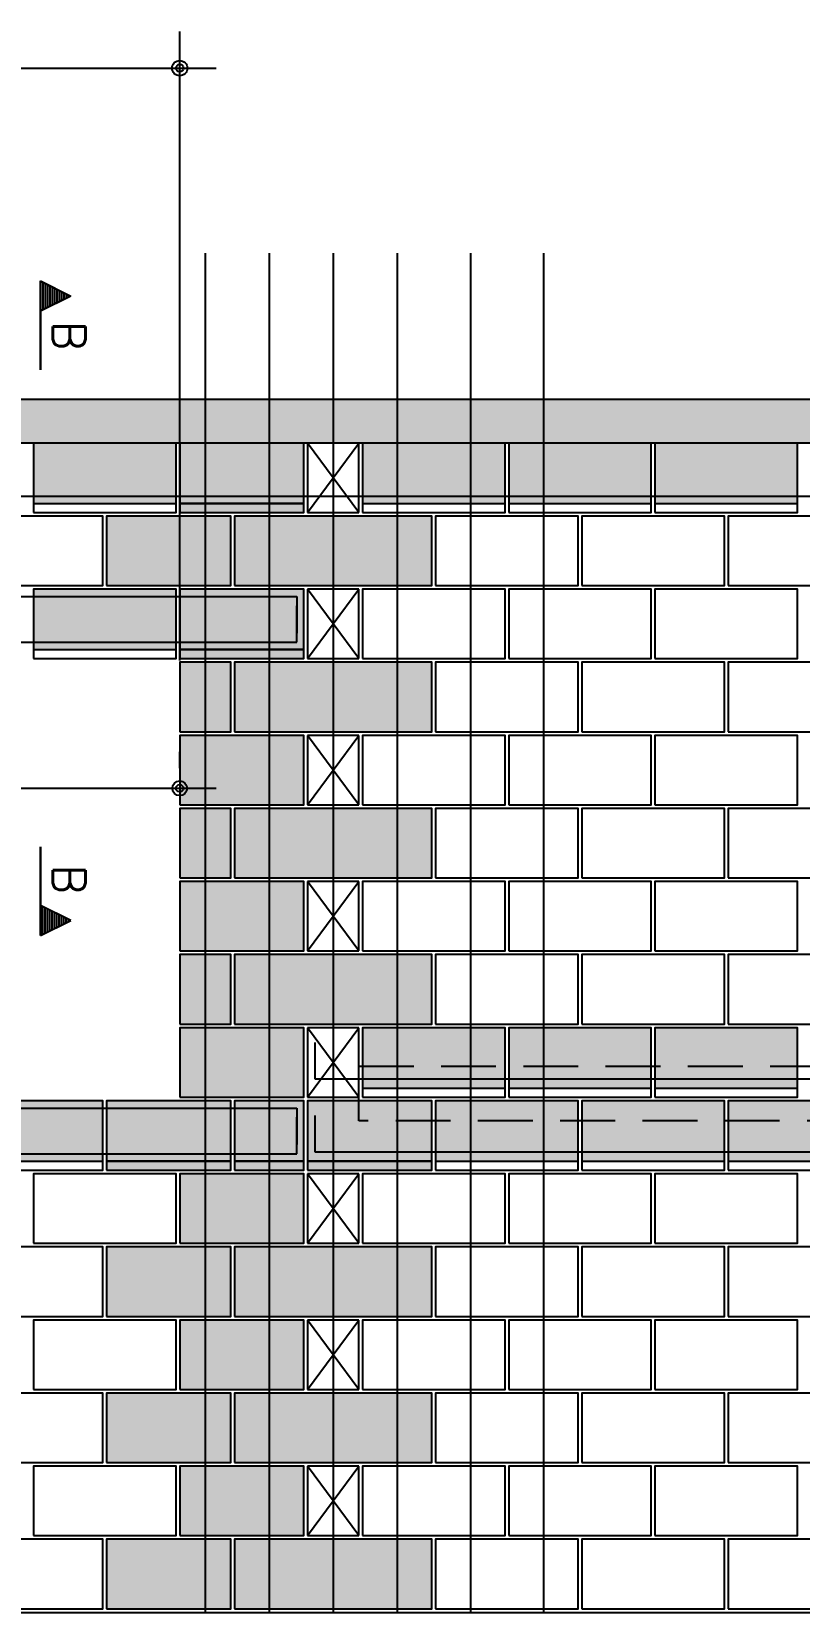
# Model space of a CAD drawing. Extents: x -1.9 to 86, y -1.6 to 60.9.
# Drawn here: x 30.13 to 34.33, y 46.69 to 55.34 of the extents above; entities that cross this region are included whole.
import ezdxf

# ---------------------------------------------------------------- set-up
doc = ezdxf.new("R2010")
doc.units = 0
doc.header["$MEASUREMENT"] = 0
doc.linetypes.add('ESTILO_TQS_0001', pattern=[0.45, 0.3, -0.15])
for name, color, linetype in [('PENA_01', 1, 'CONTINUOUS'), ('PENA_02', 2, 'CONTINUOUS'), ('PENA_03', 3, 'CONTINUOUS'), ('PENA_05', 5, 'CONTINUOUS'), ('PENA_09', 254, 'CONTINUOUS'), ('PENA_11', 252, 'CONTINUOUS'), ('PENA_19', 240, 'CONTINUOUS'), ('PENA_21', 100, 'CONTINUOUS'), ('PENA_23', 50, 'CONTINUOUS'), ('PENA_28', 135, 'CONTINUOUS')]:
    doc.layers.add(name, color=color, linetype=linetype)
doc.styles.get("Standard").update_dxf_attribs({"font": 'ROMANS.SHX'})

msp = doc.modelspace()

# ---------------------------------------------------------------- linework, layer by layer
at = {"layer": 'PENA_01', "linetype": 'Continuous'}
for p, q in [((30.94111, 51.899658), (30.94111, 55.341633)), ((27.92111, 55.141633), (31.14111, 55.141633)), ((30.14111, 52.759658), (30.92111, 52.759658)), ((30.94111, 52.759658), (31.62111, 52.759658)), ((31.94111, 52.759658), (32.72111, 52.759658)), ((32.74111, 52.759658), (33.52111, 52.759658)), ((33.54111, 52.759658), (34.32111, 52.759658)), ((30.14111, 51.959658), (30.92111, 51.959658)), ((30.94111, 51.959658), (31.62111, 51.959658)), ((30.94111, 51.309658), (30.94111, 51.400124)), ((27.92111, 51.200124), (31.14111, 51.200124)), ((31.94111, 49.559658), (32.72111, 49.559658)), ((32.74111, 49.559658), (33.52111, 49.559658)), ((33.54111, 49.559658), (34.32111, 49.559658)), ((29.74111, 49.159658), (30.52111, 49.159658)), ((30.54111, 49.159658), (31.22111, 49.159658)), ((31.24111, 49.159658), (31.62111, 49.159658)), ((31.64111, 49.159658), (32.32111, 49.159658)), ((32.34111, 49.159658), (33.12111, 49.159658)), ((33.14111, 49.159658), (33.92111, 49.159658)), ((33.94111, 49.159658), (34.72111, 49.159658))]:
    msp.add_line(p, q, dxfattribs=at)
at = {"layer": 'PENA_01', "linetype": 'ESTILO_TQS_0001'}
msp.add_lwpolyline([(37.372988, 51.204657), (34.672989, 49.379658), (31.92111, 49.379658), (31.92111, 49.679658), (34.58111, 49.679658), (34.55111, 50.044658), (35.12111, 50.044658), (35.09111, 50.409658), (35.66111, 50.409658), (35.63111, 50.774658), (36.20111, 50.774658), (36.17111, 51.139658), (36.74111, 51.139658), (36.71111, 51.504658), (39.34111, 51.504658), (39.34111, 51.204658), (37.372988, 51.204658)], dxfattribs=at)
at = {"layer": 'PENA_02', "linetype": 'Continuous'}
for p, q in [((31.92111, 53.089658), (31.64111, 53.089658)), ((31.64111, 53.089658), (31.64111, 52.709658)), ((31.92111, 52.709658), (31.92111, 53.089658)), ((31.64111, 52.709658), (31.92111, 52.709658)), ((31.92111, 52.289658), (31.64111, 52.289658)), ((31.64111, 52.289658), (31.64111, 51.909658)), ((31.92111, 51.909658), (31.92111, 52.289658)), ((31.64111, 51.909658), (31.92111, 51.909658)), ((31.92111, 51.489658), (31.64111, 51.489658)), ((31.64111, 51.489658), (31.64111, 51.109658)), ((31.92111, 51.109658), (31.92111, 51.489658)), ((31.64111, 51.109658), (31.92111, 51.109658)), ((31.92111, 50.689658), (31.64111, 50.689658)), ((31.64111, 50.689658), (31.64111, 50.309658)), ((31.92111, 50.309658), (31.92111, 50.689658)), ((31.64111, 50.309658), (31.92111, 50.309658)), ((31.92111, 49.889658), (31.64111, 49.889658)), ((31.64111, 49.889658), (31.64111, 49.509658)), ((31.92111, 49.509658), (31.92111, 49.889658)), ((31.64111, 49.509658), (31.92111, 49.509658)), ((31.92111, 49.089658), (31.64111, 49.089658)), ((31.64111, 49.089658), (31.64111, 48.709658)), ((31.92111, 48.709658), (31.92111, 49.089658)), ((31.64111, 48.709658), (31.92111, 48.709658)), ((31.92111, 48.289658), (31.64111, 48.289658)), ((31.64111, 48.289658), (31.64111, 47.909658)), ((31.92111, 47.909658), (31.92111, 48.289658)), ((31.64111, 47.909658), (31.92111, 47.909658)), ((31.92111, 47.489658), (31.64111, 47.489658)), ((31.64111, 47.489658), (31.64111, 47.109658)), ((31.92111, 47.109658), (31.92111, 47.489658)), ((31.64111, 47.109658), (31.92111, 47.109658)), ((7.02111, 46.689658), (55.32111, 46.689658))]:
    msp.add_line(p, q, dxfattribs=at)
for points in [[(7.02111, 53.329658), (55.32111, 53.329658), (55.32111, 53.089658), (55.02111, 53.089658), (55.02111, 52.709658), (54.54111, 52.709658), (54.54111, 53.089658), (53.82111, 53.089658), (53.82111, 51.909658), (48.84111, 51.909658), (48.84111, 53.089658), (48.44111, 53.089658), (48.44111, 52.709658), (48.16111, 52.709658), (48.16111, 53.089658), (47.38111, 53.089658), (47.38111, 52.709658), (47.10111, 52.709658), (47.10111, 53.089658), (46.42111, 53.089658), (46.42111, 51.909658), (39.64111, 51.909658), (39.64111, 53.089658), (7.62111, 53.089658)], [(30.14111, 52.709658), (30.92111, 52.709658), (30.92111, 53.089658), (30.14111, 53.089658), (30.14111, 52.709658)], [(30.94111, 52.709658), (31.62111, 52.709658), (31.62111, 53.089658), (30.94111, 53.089658), (30.94111, 52.709658)], [(31.94111, 52.709658), (32.72111, 52.709658), (32.72111, 53.089658), (31.94111, 53.089658), (31.94111, 52.709658)], [(32.74111, 52.709658), (33.52111, 52.709658), (33.52111, 53.089658), (32.74111, 53.089658), (32.74111, 52.709658)], [(33.54111, 52.709658), (34.32111, 52.709658), (34.32111, 53.089658), (33.54111, 53.089658), (33.54111, 52.709658)], [(29.74111, 52.309658), (30.52111, 52.309658), (30.52111, 52.689658), (29.74111, 52.689658), (29.74111, 52.309658)], [(30.54111, 52.309658), (31.22111, 52.309658), (31.22111, 52.689658), (30.54111, 52.689658), (30.54111, 52.309658)], [(31.24111, 52.309658), (32.32111, 52.309658), (32.32111, 52.689658), (31.24111, 52.689658), (31.24111, 52.309658)], [(32.34111, 52.309658), (33.12111, 52.309658), (33.12111, 52.689658), (32.34111, 52.689658), (32.34111, 52.309658)], [(33.14111, 52.309658), (33.92111, 52.309658), (33.92111, 52.689658), (33.14111, 52.689658), (33.14111, 52.309658)], [(33.94111, 52.309658), (34.72111, 52.309658), (34.72111, 52.689658), (33.94111, 52.689658), (33.94111, 52.309658)], [(30.14111, 51.909658), (30.92111, 51.909658), (30.92111, 52.289658), (30.14111, 52.289658), (30.14111, 51.909658)], [(30.94111, 51.909658), (31.62111, 51.909658), (31.62111, 52.289658), (30.94111, 52.289658), (30.94111, 51.909658)], [(31.94111, 51.909658), (32.72111, 51.909658), (32.72111, 52.289658), (31.94111, 52.289658), (31.94111, 51.909658)], [(32.74111, 51.909658), (33.52111, 51.909658), (33.52111, 52.289658), (32.74111, 52.289658), (32.74111, 51.909658)], [(33.54111, 51.909658), (34.32111, 51.909658), (34.32111, 52.289658), (33.54111, 52.289658), (33.54111, 51.909658)], [(30.94111, 51.509658), (31.22111, 51.509658), (31.22111, 51.889658), (30.94111, 51.889658), (30.94111, 51.509658)], [(31.24111, 51.509658), (32.32111, 51.509658), (32.32111, 51.889658), (31.24111, 51.889658), (31.24111, 51.509658)], [(32.34111, 51.509658), (33.12111, 51.509658), (33.12111, 51.889658), (32.34111, 51.889658), (32.34111, 51.509658)], [(33.14111, 51.509658), (33.92111, 51.509658), (33.92111, 51.889658), (33.14111, 51.889658), (33.14111, 51.509658)], [(33.94111, 51.509658), (34.72111, 51.509658), (34.72111, 51.889658), (33.94111, 51.889658), (33.94111, 51.509658)], [(30.94111, 51.109658), (31.62111, 51.109658), (31.62111, 51.489658), (30.94111, 51.489658), (30.94111, 51.109658)], [(31.94111, 51.109658), (32.72111, 51.109658), (32.72111, 51.489658), (31.94111, 51.489658), (31.94111, 51.109658)], [(32.74111, 51.109658), (33.52111, 51.109658), (33.52111, 51.489658), (32.74111, 51.489658), (32.74111, 51.109658)], [(33.54111, 51.109658), (34.32111, 51.109658), (34.32111, 51.489658), (33.54111, 51.489658), (33.54111, 51.109658)], [(30.94111, 50.709658), (31.22111, 50.709658), (31.22111, 51.089658), (30.94111, 51.089658), (30.94111, 50.709658)], [(31.24111, 50.709658), (32.32111, 50.709658), (32.32111, 51.089658), (31.24111, 51.089658), (31.24111, 50.709658)], [(32.34111, 50.709658), (33.12111, 50.709658), (33.12111, 51.089658), (32.34111, 51.089658), (32.34111, 50.709658)], [(33.14111, 50.709658), (33.92111, 50.709658), (33.92111, 51.089658), (33.14111, 51.089658), (33.14111, 50.709658)], [(33.94111, 50.709658), (34.72111, 50.709658), (34.72111, 51.089658), (33.94111, 51.089658), (33.94111, 50.709658)], [(30.94111, 50.309658), (31.62111, 50.309658), (31.62111, 50.689658), (30.94111, 50.689658), (30.94111, 50.309658)], [(31.94111, 50.309658), (32.72111, 50.309658), (32.72111, 50.689658), (31.94111, 50.689658), (31.94111, 50.309658)], [(32.74111, 50.309658), (33.52111, 50.309658), (33.52111, 50.689658), (32.74111, 50.689658), (32.74111, 50.309658)], [(33.54111, 50.309658), (34.32111, 50.309658), (34.32111, 50.689658), (33.54111, 50.689658), (33.54111, 50.309658)], [(30.94111, 49.909658), (31.22111, 49.909658), (31.22111, 50.289658), (30.94111, 50.289658), (30.94111, 49.909658)], [(31.24111, 49.909658), (32.32111, 49.909658), (32.32111, 50.289658), (31.24111, 50.289658), (31.24111, 49.909658)], [(32.34111, 49.909658), (33.12111, 49.909658), (33.12111, 50.289658), (32.34111, 50.289658), (32.34111, 49.909658)], [(33.14111, 49.909658), (33.92111, 49.909658), (33.92111, 50.289658), (33.14111, 50.289658), (33.14111, 49.909658)], [(33.94111, 49.909658), (34.72111, 49.909658), (34.72111, 50.289658), (33.94111, 50.289658), (33.94111, 49.909658)], [(30.94111, 49.509658), (31.62111, 49.509658), (31.62111, 49.889658), (30.94111, 49.889658), (30.94111, 49.509658)], [(31.94111, 49.509658), (32.72111, 49.509658), (32.72111, 49.889658), (31.94111, 49.889658), (31.94111, 49.509658)], [(32.74111, 49.509658), (33.52111, 49.509658), (33.52111, 49.889658), (32.74111, 49.889658), (32.74111, 49.509658)], [(33.54111, 49.509658), (34.32111, 49.509658), (34.32111, 49.889658), (33.54111, 49.889658), (33.54111, 49.509658)], [(29.74111, 49.109658), (30.52111, 49.109658), (30.52111, 49.489658), (29.74111, 49.489658), (29.74111, 49.109658)], [(30.54111, 49.109658), (31.22111, 49.109658), (31.22111, 49.489658), (30.54111, 49.489658), (30.54111, 49.109658)], [(31.24111, 49.109658), (31.62111, 49.109658), (31.62111, 49.489658), (31.24111, 49.489658), (31.24111, 49.109658)], [(31.64111, 49.109658), (32.32111, 49.109658), (32.32111, 49.489658), (31.64111, 49.489658), (31.64111, 49.109658)], [(32.34111, 49.109658), (33.12111, 49.109658), (33.12111, 49.489658), (32.34111, 49.489658), (32.34111, 49.109658)], [(33.14111, 49.109658), (33.92111, 49.109658), (33.92111, 49.489658), (33.14111, 49.489658), (33.14111, 49.109658)], [(33.94111, 49.109658), (34.72111, 49.109658), (34.72111, 49.489658), (33.94111, 49.489658), (33.94111, 49.109658)], [(30.14111, 48.709658), (30.92111, 48.709658), (30.92111, 49.089658), (30.14111, 49.089658), (30.14111, 48.709658)], [(30.94111, 48.709658), (31.62111, 48.709658), (31.62111, 49.089658), (30.94111, 49.089658), (30.94111, 48.709658)], [(31.94111, 48.709658), (32.72111, 48.709658), (32.72111, 49.089658), (31.94111, 49.089658), (31.94111, 48.709658)], [(32.74111, 48.709658), (33.52111, 48.709658), (33.52111, 49.089658), (32.74111, 49.089658), (32.74111, 48.709658)], [(33.54111, 48.709658), (34.32111, 48.709658), (34.32111, 49.089658), (33.54111, 49.089658), (33.54111, 48.709658)], [(29.74111, 48.309658), (30.52111, 48.309658), (30.52111, 48.689658), (29.74111, 48.689658), (29.74111, 48.309658)], [(30.54111, 48.309658), (31.22111, 48.309658), (31.22111, 48.689658), (30.54111, 48.689658), (30.54111, 48.309658)], [(31.24111, 48.309658), (32.32111, 48.309658), (32.32111, 48.689658), (31.24111, 48.689658), (31.24111, 48.309658)], [(32.34111, 48.309658), (33.12111, 48.309658), (33.12111, 48.689658), (32.34111, 48.689658), (32.34111, 48.309658)], [(33.14111, 48.309658), (33.92111, 48.309658), (33.92111, 48.689658), (33.14111, 48.689658), (33.14111, 48.309658)], [(33.94111, 48.309658), (34.72111, 48.309658), (34.72111, 48.689658), (33.94111, 48.689658), (33.94111, 48.309658)], [(30.14111, 47.909658), (30.92111, 47.909658), (30.92111, 48.289658), (30.14111, 48.289658), (30.14111, 47.909658)], [(30.94111, 47.909658), (31.62111, 47.909658), (31.62111, 48.289658), (30.94111, 48.289658), (30.94111, 47.909658)], [(31.94111, 47.909658), (32.72111, 47.909658), (32.72111, 48.289658), (31.94111, 48.289658), (31.94111, 47.909658)], [(32.74111, 47.909658), (33.52111, 47.909658), (33.52111, 48.289658), (32.74111, 48.289658), (32.74111, 47.909658)], [(33.54111, 47.909658), (34.32111, 47.909658), (34.32111, 48.289658), (33.54111, 48.289658), (33.54111, 47.909658)], [(29.74111, 47.509658), (30.52111, 47.509658), (30.52111, 47.889658), (29.74111, 47.889658), (29.74111, 47.509658)], [(30.54111, 47.509658), (31.22111, 47.509658), (31.22111, 47.889658), (30.54111, 47.889658), (30.54111, 47.509658)], [(31.24111, 47.509658), (32.32111, 47.509658), (32.32111, 47.889658), (31.24111, 47.889658), (31.24111, 47.509658)], [(32.34111, 47.509658), (33.12111, 47.509658), (33.12111, 47.889658), (32.34111, 47.889658), (32.34111, 47.509658)], [(33.14111, 47.509658), (33.92111, 47.509658), (33.92111, 47.889658), (33.14111, 47.889658), (33.14111, 47.509658)], [(33.94111, 47.509658), (34.72111, 47.509658), (34.72111, 47.889658), (33.94111, 47.889658), (33.94111, 47.509658)], [(30.14111, 47.109658), (30.92111, 47.109658), (30.92111, 47.489658), (30.14111, 47.489658), (30.14111, 47.109658)], [(30.94111, 47.109658), (31.62111, 47.109658), (31.62111, 47.489658), (30.94111, 47.489658), (30.94111, 47.109658)], [(31.94111, 47.109658), (32.72111, 47.109658), (32.72111, 47.489658), (31.94111, 47.489658), (31.94111, 47.109658)], [(32.74111, 47.109658), (33.52111, 47.109658), (33.52111, 47.489658), (32.74111, 47.489658), (32.74111, 47.109658)], [(33.54111, 47.109658), (34.32111, 47.109658), (34.32111, 47.489658), (33.54111, 47.489658), (33.54111, 47.109658)], [(29.74111, 46.709658), (30.52111, 46.709658), (30.52111, 47.089658), (29.74111, 47.089658), (29.74111, 46.709658)], [(30.54111, 46.709658), (31.22111, 46.709658), (31.22111, 47.089658), (30.54111, 47.089658), (30.54111, 46.709658)], [(31.24111, 46.709658), (32.32111, 46.709658), (32.32111, 47.089658), (31.24111, 47.089658), (31.24111, 46.709658)], [(32.34111, 46.709658), (33.12111, 46.709658), (33.12111, 47.089658), (32.34111, 47.089658), (32.34111, 46.709658)], [(33.14111, 46.709658), (33.92111, 46.709658), (33.92111, 47.089658), (33.14111, 47.089658), (33.14111, 46.709658)], [(33.94111, 46.709658), (34.72111, 46.709658), (34.72111, 47.089658), (33.94111, 47.089658), (33.94111, 46.709658)]]:
    msp.add_lwpolyline(points, dxfattribs=at)
for centre, radius in [((30.94111, 55.141633), 0.041625), ((30.94111, 55.141633), 0.02075), ((30.94111, 51.200124), 0.04), ((30.94111, 51.200124), 0.02)]:
    msp.add_circle(centre, radius, dxfattribs=at)
at = {"layer": 'PENA_03', "linetype": 'Continuous'}
for p, q in [((30.179616, 53.49098), (30.179616, 53.977362)), ((30.179616, 53.977362), (30.345549, 53.894396)), ((30.180311, 53.976234), (30.343988, 53.894396)), ((30.180312, 53.976234), (30.180312, 53.812557)), ((30.19238, 53.97098), (30.19238, 53.817811)), ((30.205144, 53.964598), (30.205144, 53.824193)), ((30.217908, 53.958216), (30.217908, 53.830575)), ((30.230672, 53.951834), (30.230672, 53.836957)), ((30.243436, 53.945452), (30.243436, 53.843339)), ((30.2562, 53.93907), (30.2562, 53.849721)), ((30.268964, 53.932688), (30.268964, 53.856103)), ((30.281728, 53.926306), (30.281728, 53.862485)), ((30.294492, 53.919924), (30.294492, 53.868867)), ((30.307256, 53.913542), (30.307256, 53.875249)), ((30.320021, 53.90716), (30.320021, 53.881631)), ((30.345549, 53.894396), (30.180311, 53.811777)), ((30.343988, 53.894396), (30.180312, 53.812557)), ((30.332785, 53.900778), (30.332785, 53.888014)), ((30.180312, 53.811777), (30.180312, 53.49098)), ((31.64111, 52.709658), (31.92111, 53.089658)), ((31.92111, 52.709658), (31.64111, 53.089658)), ((31.64111, 51.909658), (31.92111, 52.289658)), ((31.92111, 51.909658), (31.64111, 52.289658)), ((30.94111, 51.699658), (30.94111, 51.699658)), ((31.64111, 51.109658), (31.92111, 51.489658)), ((31.92111, 51.109658), (31.64111, 51.489658)), ((30.94111, 51.109658), (30.94111, 51.109658)), ((30.179616, 50.880238), (30.179616, 50.393856)), ((30.180312, 50.559441), (30.180312, 50.880238)), ((31.64111, 50.309658), (31.92111, 50.689658)), ((31.92111, 50.309658), (31.64111, 50.689658)), ((30.345549, 50.476822), (30.180311, 50.559441)), ((30.180312, 50.394984), (30.180312, 50.558661)), ((30.343988, 50.476822), (30.180312, 50.558661)), ((30.19238, 50.400238), (30.19238, 50.553407)), ((30.205144, 50.40662), (30.205144, 50.547025)), ((30.217908, 50.413002), (30.217908, 50.540643)), ((30.230672, 50.419384), (30.230672, 50.534261)), ((30.243436, 50.425766), (30.243436, 50.527879)), ((30.179616, 50.393856), (30.345549, 50.476822)), ((30.180311, 50.394984), (30.343988, 50.476822)), ((30.2562, 50.432148), (30.2562, 50.521497)), ((30.268964, 50.43853), (30.268964, 50.515115)), ((30.281728, 50.444912), (30.281728, 50.508733)), ((30.294492, 50.451294), (30.294492, 50.502351)), ((30.307256, 50.457676), (30.307256, 50.495969)), ((30.320021, 50.464058), (30.320021, 50.489587)), ((30.332785, 50.47044), (30.332785, 50.483204)), ((31.64111, 49.509658), (31.92111, 49.889658)), ((31.92111, 49.509658), (31.64111, 49.889658)), ((31.64111, 48.709658), (31.92111, 49.089658)), ((31.92111, 48.709658), (31.64111, 49.089658)), ((31.64111, 47.909658), (31.92111, 48.289658)), ((31.92111, 47.909658), (31.64111, 48.289658)), ((31.64111, 47.109658), (31.92111, 47.489658)), ((31.92111, 47.109658), (31.64111, 47.489658))]:
    msp.add_line(p, q, dxfattribs=at)
at = {"layer": 'PENA_05', "linetype": 'Continuous'}
for p, q in [((20.55111, 52.799658), (40.04111, 52.799658)), ((27.78111, 52.249658), (31.58111, 52.249658)), ((31.58111, 52.249658), (31.58111, 52.049658)), ((31.58111, 51.999658), (31.58111, 52.199658)), ((27.78111, 51.999658), (31.58111, 51.999658)), ((31.68111, 49.809658), (31.68111, 49.609658)), ((31.68111, 49.609658), (35.08111, 49.609658)), ((27.48111, 49.449658), (31.58111, 49.449658)), ((31.58111, 49.449658), (31.58111, 49.249658)), ((31.68111, 49.409658), (31.68111, 49.209658)), ((31.58111, 49.199658), (31.58111, 49.399658)), ((27.48111, 49.199658), (31.58111, 49.199658)), ((31.68111, 49.209658), (35.08111, 49.209658))]:
    msp.add_line(p, q, dxfattribs=at)
for points in [[(31.08111, 54.129658), (31.08111, 46.689658)], [(31.43111, 54.129658), (31.43111, 46.689658)], [(31.78111, 54.129658), (31.78111, 46.689658)], [(32.13111, 54.129658), (32.13111, 46.689658)], [(32.53111, 54.129658), (32.53111, 46.689658)], [(32.93111, 54.129658), (32.93111, 46.689658)]]:
    msp.add_lwpolyline(points, dxfattribs=at)
at = {"layer": 'PENA_09', "linetype": 'Continuous'}
for points in [[(30.14111, 52.759658), (30.92111, 52.759658), (30.92111, 53.089658), (30.14111, 53.089658), (30.14111, 52.759658)], [(30.94111, 52.759658), (31.62111, 52.759658), (31.62111, 53.089658), (30.94111, 53.089658), (30.94111, 52.759658)], [(31.94111, 52.759658), (32.72111, 52.759658), (32.72111, 53.089658), (31.94111, 53.089658), (31.94111, 52.759658)], [(32.74111, 52.759658), (33.52111, 52.759658), (33.52111, 53.089658), (32.74111, 53.089658), (32.74111, 52.759658)], [(33.54111, 52.759658), (34.32111, 52.759658), (34.32111, 53.089658), (33.54111, 53.089658), (33.54111, 52.759658)], [(30.14111, 51.959658), (30.92111, 51.959658), (30.92111, 52.289658), (30.14111, 52.289658), (30.14111, 51.959658)], [(30.94111, 51.959658), (31.62111, 51.959658), (31.62111, 52.289658), (30.94111, 52.289658), (30.94111, 51.959658)], [(31.94111, 49.559658), (32.72111, 49.559658), (32.72111, 49.889658), (31.94111, 49.889658), (31.94111, 49.559658)], [(32.74111, 49.559658), (33.52111, 49.559658), (33.52111, 49.889658), (32.74111, 49.889658), (32.74111, 49.559658)], [(33.54111, 49.559658), (34.32111, 49.559658), (34.32111, 49.889658), (33.54111, 49.889658), (33.54111, 49.559658)], [(29.74111, 49.159658), (30.52111, 49.159658), (30.52111, 49.489658), (29.74111, 49.489658), (29.74111, 49.159658)], [(30.54111, 49.159658), (31.22111, 49.159658), (31.22111, 49.489658), (30.54111, 49.489658), (30.54111, 49.159658)], [(31.24111, 49.159658), (31.62111, 49.159658), (31.62111, 49.489658), (31.24111, 49.489658), (31.24111, 49.159658)], [(31.64111, 49.159658), (32.32111, 49.159658), (32.32111, 49.489658), (31.64111, 49.489658), (31.64111, 49.159658)], [(32.34111, 49.159658), (33.12111, 49.159658), (33.12111, 49.489658), (32.34111, 49.489658), (32.34111, 49.159658)], [(33.14111, 49.159658), (33.92111, 49.159658), (33.92111, 49.489658), (33.14111, 49.489658), (33.14111, 49.159658)], [(33.94111, 49.159658), (34.72111, 49.159658), (34.72111, 49.489658), (33.94111, 49.489658), (33.94111, 49.159658)]]:
    msp.add_lwpolyline(points, dxfattribs=at)
for points in [[(30.14111, 52.759658), (30.92111, 52.759658), (30.92111, 53.089658)], [(30.14111, 52.759658), (30.92111, 53.089658), (30.14111, 53.089658)], [(30.14111, 52.759658), (30.14111, 53.089658), (30.14111, 52.759658)], [(30.94111, 52.759658), (31.62111, 52.759658), (31.62111, 53.089658)], [(30.94111, 52.759658), (31.62111, 53.089658), (30.94111, 53.089658)], [(30.94111, 52.759658), (30.94111, 53.089658), (30.94111, 52.759658)], [(31.94111, 52.759658), (32.72111, 52.759658), (32.72111, 53.089658)], [(31.94111, 52.759658), (32.72111, 53.089658), (31.94111, 53.089658)], [(31.94111, 52.759658), (31.94111, 53.089658), (31.94111, 52.759658)], [(32.74111, 52.759658), (33.52111, 52.759658), (33.52111, 53.089658)], [(32.74111, 52.759658), (33.52111, 53.089658), (32.74111, 53.089658)], [(32.74111, 52.759658), (32.74111, 53.089658), (32.74111, 52.759658)], [(33.54111, 52.759658), (34.32111, 52.759658), (34.32111, 53.089658)], [(33.54111, 52.759658), (34.32111, 53.089658), (33.54111, 53.089658)], [(33.54111, 52.759658), (33.54111, 53.089658), (33.54111, 52.759658)], [(30.14111, 51.959658), (30.92111, 51.959658), (30.92111, 52.289658)], [(30.14111, 51.959658), (30.92111, 52.289658), (30.14111, 52.289658)], [(30.14111, 51.959658), (30.14111, 52.289658), (30.14111, 51.959658)], [(30.94111, 51.959658), (31.62111, 51.959658), (31.62111, 52.289658)], [(30.94111, 51.959658), (31.62111, 52.289658), (30.94111, 52.289658)], [(30.94111, 51.959658), (30.94111, 52.289658), (30.94111, 51.959658)], [(31.94111, 49.559658), (32.72111, 49.559658), (32.72111, 49.889658)], [(31.94111, 49.559658), (32.72111, 49.889658), (31.94111, 49.889658)], [(31.94111, 49.559658), (31.94111, 49.889658), (31.94111, 49.559658)], [(32.74111, 49.559658), (33.52111, 49.559658), (33.52111, 49.889658)], [(32.74111, 49.559658), (33.52111, 49.889658), (32.74111, 49.889658)], [(32.74111, 49.559658), (32.74111, 49.889658), (32.74111, 49.559658)], [(33.54111, 49.559658), (34.32111, 49.559658), (34.32111, 49.889658)], [(33.54111, 49.559658), (34.32111, 49.889658), (33.54111, 49.889658)], [(33.54111, 49.559658), (33.54111, 49.889658), (33.54111, 49.559658)], [(29.74111, 49.159658), (30.52111, 49.159658), (30.52111, 49.489658)], [(29.74111, 49.159658), (30.52111, 49.489658), (29.74111, 49.489658)], [(30.54111, 49.159658), (31.22111, 49.159658), (31.22111, 49.489658)], [(30.54111, 49.159658), (31.22111, 49.489658), (30.54111, 49.489658)], [(30.54111, 49.159658), (30.54111, 49.489658), (30.54111, 49.159658)], [(31.24111, 49.159658), (31.62111, 49.159658), (31.62111, 49.489658)], [(31.24111, 49.159658), (31.62111, 49.489658), (31.24111, 49.489658)], [(31.24111, 49.159658), (31.24111, 49.489658), (31.24111, 49.159658)], [(31.64111, 49.159658), (32.32111, 49.159658), (32.32111, 49.489658)], [(31.64111, 49.159658), (32.32111, 49.489658), (31.64111, 49.489658)], [(31.64111, 49.159658), (31.64111, 49.489658), (31.64111, 49.159658)], [(32.34111, 49.159658), (33.12111, 49.159658), (33.12111, 49.489658)], [(32.34111, 49.159658), (33.12111, 49.489658), (32.34111, 49.489658)], [(32.34111, 49.159658), (32.34111, 49.489658), (32.34111, 49.159658)], [(33.14111, 49.159658), (33.92111, 49.159658), (33.92111, 49.489658)], [(33.14111, 49.159658), (33.92111, 49.489658), (33.14111, 49.489658)], [(33.14111, 49.159658), (33.14111, 49.489658), (33.14111, 49.159658)], [(33.94111, 49.159658), (34.72111, 49.159658), (34.72111, 49.489658)], [(33.94111, 49.159658), (34.72111, 49.489658), (33.94111, 49.489658)], [(33.94111, 49.159658), (33.94111, 49.489658), (33.94111, 49.159658)]]:
    msp.add_solid(points, dxfattribs=at)
at = {"layer": 'PENA_11', "linetype": 'Continuous'}
for points in [[(7.62111, 53.089658), (7.02111, 53.329658), (55.32111, 53.329658)], [(7.62111, 53.089658), (55.32111, 53.329658), (39.64111, 53.089658)]]:
    msp.add_solid(points, dxfattribs=at)
at = {"layer": 'PENA_19', "linetype": 'Continuous'}
for points in [[(31.24111, 52.309658), (32.32111, 52.309658), (32.32111, 52.689658), (31.24111, 52.689658), (31.24111, 52.309658)], [(31.24111, 51.509658), (32.32111, 51.509658), (32.32111, 51.889658), (31.24111, 51.889658), (31.24111, 51.509658)], [(31.24111, 50.709658), (32.32111, 50.709658), (32.32111, 51.089658), (31.24111, 51.089658), (31.24111, 50.709658)], [(31.24111, 49.909658), (32.32111, 49.909658), (32.32111, 50.289658), (31.24111, 50.289658), (31.24111, 49.909658)], [(31.24111, 48.309658), (32.32111, 48.309658), (32.32111, 48.689658), (31.24111, 48.689658), (31.24111, 48.309658)], [(31.24111, 47.509658), (32.32111, 47.509658), (32.32111, 47.889658), (31.24111, 47.889658), (31.24111, 47.509658)], [(31.24111, 46.709658), (32.32111, 46.709658), (32.32111, 47.089658), (31.24111, 47.089658), (31.24111, 46.709658)]]:
    msp.add_lwpolyline(points, dxfattribs=at)
for points in [[(31.24111, 52.309658), (32.32111, 52.309658), (32.32111, 52.689658)], [(31.24111, 52.309658), (32.32111, 52.689658), (31.24111, 52.689658)], [(31.24111, 52.309658), (31.24111, 52.689658), (31.24111, 52.309658)], [(31.24111, 51.509658), (32.32111, 51.509658), (32.32111, 51.889658)], [(31.24111, 51.509658), (32.32111, 51.889658), (31.24111, 51.889658)], [(31.24111, 51.509658), (31.24111, 51.889658), (31.24111, 51.509658)], [(31.24111, 50.709658), (32.32111, 50.709658), (32.32111, 51.089658)], [(31.24111, 50.709658), (32.32111, 51.089658), (31.24111, 51.089658)], [(31.24111, 50.709658), (31.24111, 51.089658), (31.24111, 50.709658)], [(31.24111, 49.909658), (32.32111, 49.909658), (32.32111, 50.289658)], [(31.24111, 49.909658), (32.32111, 50.289658), (31.24111, 50.289658)], [(31.24111, 49.909658), (31.24111, 50.289658), (31.24111, 49.909658)], [(31.24111, 48.309658), (32.32111, 48.309658), (32.32111, 48.689658)], [(31.24111, 48.309658), (32.32111, 48.689658), (31.24111, 48.689658)], [(31.24111, 48.309658), (31.24111, 48.689658), (31.24111, 48.309658)], [(31.24111, 47.509658), (32.32111, 47.509658), (32.32111, 47.889658)], [(31.24111, 47.509658), (32.32111, 47.889658), (31.24111, 47.889658)], [(31.24111, 47.509658), (31.24111, 47.889658), (31.24111, 47.509658)], [(31.24111, 46.709658), (32.32111, 46.709658), (32.32111, 47.089658)], [(31.24111, 46.709658), (32.32111, 47.089658), (31.24111, 47.089658)], [(31.24111, 46.709658), (31.24111, 47.089658), (31.24111, 46.709658)]]:
    msp.add_solid(points, dxfattribs=at)
at = {"layer": 'PENA_21', "linetype": 'Continuous'}
for points in [[(30.94111, 52.709658), (31.62111, 52.709658), (31.62111, 52.759658), (30.94111, 52.759658), (30.94111, 52.709658)], [(30.54111, 52.309658), (31.22111, 52.309658), (31.22111, 52.689658), (30.54111, 52.689658), (30.54111, 52.309658)], [(30.94111, 51.909658), (31.62111, 51.909658), (31.62111, 51.959658), (30.94111, 51.959658), (30.94111, 51.909658)], [(30.94111, 51.109658), (31.62111, 51.109658), (31.62111, 51.489658), (30.94111, 51.489658), (30.94111, 51.109658)], [(30.94111, 50.309658), (31.62111, 50.309658), (31.62111, 50.689658), (30.94111, 50.689658), (30.94111, 50.309658)], [(30.94111, 49.509658), (31.62111, 49.509658), (31.62111, 49.889658), (30.94111, 49.889658), (30.94111, 49.509658)], [(30.54111, 49.109658), (31.22111, 49.109658), (31.22111, 49.159658), (30.54111, 49.159658), (30.54111, 49.109658)], [(31.64111, 49.109658), (32.32111, 49.109658), (32.32111, 49.159658), (31.64111, 49.159658), (31.64111, 49.109658)], [(30.94111, 48.709658), (31.62111, 48.709658), (31.62111, 49.089658), (30.94111, 49.089658), (30.94111, 48.709658)], [(30.54111, 48.309658), (31.22111, 48.309658), (31.22111, 48.689658), (30.54111, 48.689658), (30.54111, 48.309658)], [(30.94111, 47.909658), (31.62111, 47.909658), (31.62111, 48.289658), (30.94111, 48.289658), (30.94111, 47.909658)], [(30.54111, 47.509658), (31.22111, 47.509658), (31.22111, 47.889658), (30.54111, 47.889658), (30.54111, 47.509658)], [(30.94111, 47.109658), (31.62111, 47.109658), (31.62111, 47.489658), (30.94111, 47.489658), (30.94111, 47.109658)], [(30.54111, 46.709658), (31.22111, 46.709658), (31.22111, 47.089658), (30.54111, 47.089658), (30.54111, 46.709658)]]:
    msp.add_lwpolyline(points, dxfattribs=at)
for points in [[(30.94111, 52.709658), (31.62111, 52.709658), (31.62111, 52.759658)], [(30.94111, 52.709658), (31.62111, 52.759658), (30.94111, 52.759658)], [(30.94111, 52.709658), (30.94111, 52.759658), (30.94111, 52.709658)], [(30.54111, 52.309658), (31.22111, 52.309658), (31.22111, 52.689658)], [(30.54111, 52.309658), (31.22111, 52.689658), (30.54111, 52.689658)], [(30.54111, 52.309658), (30.54111, 52.689658), (30.54111, 52.309658)], [(30.94111, 51.909658), (31.62111, 51.909658), (31.62111, 51.959658)], [(30.94111, 51.909658), (31.62111, 51.959658), (30.94111, 51.959658)], [(30.94111, 51.909658), (30.94111, 51.959658), (30.94111, 51.909658)], [(30.94111, 51.109658), (31.62111, 51.109658), (31.62111, 51.489658)], [(30.94111, 51.109658), (31.62111, 51.489658), (30.94111, 51.489658)], [(30.94111, 51.109658), (30.94111, 51.489658), (30.94111, 51.109658)], [(30.94111, 50.309658), (31.62111, 50.309658), (31.62111, 50.689658)], [(30.94111, 50.309658), (31.62111, 50.689658), (30.94111, 50.689658)], [(30.94111, 50.309658), (30.94111, 50.689658), (30.94111, 50.309658)], [(30.94111, 49.509658), (31.62111, 49.509658), (31.62111, 49.889658)], [(30.94111, 49.509658), (31.62111, 49.889658), (30.94111, 49.889658)], [(30.94111, 49.509658), (30.94111, 49.889658), (30.94111, 49.509658)], [(30.54111, 49.109658), (31.22111, 49.109658), (31.22111, 49.159658)], [(30.54111, 49.109658), (31.22111, 49.159658), (30.54111, 49.159658)], [(30.54111, 49.109658), (30.54111, 49.159658), (30.54111, 49.109658)], [(31.64111, 49.109658), (32.32111, 49.109658), (32.32111, 49.159658)], [(31.64111, 49.109658), (32.32111, 49.159658), (31.64111, 49.159658)], [(31.64111, 49.109658), (31.64111, 49.159658), (31.64111, 49.109658)], [(30.94111, 48.709658), (31.62111, 48.709658), (31.62111, 49.089658)], [(30.94111, 48.709658), (31.62111, 49.089658), (30.94111, 49.089658)], [(30.94111, 48.709658), (30.94111, 49.089658), (30.94111, 48.709658)], [(30.54111, 48.309658), (31.22111, 48.309658), (31.22111, 48.689658)], [(30.54111, 48.309658), (31.22111, 48.689658), (30.54111, 48.689658)], [(30.54111, 48.309658), (30.54111, 48.689658), (30.54111, 48.309658)], [(30.94111, 47.909658), (31.62111, 47.909658), (31.62111, 48.289658)], [(30.94111, 47.909658), (31.62111, 48.289658), (30.94111, 48.289658)], [(30.94111, 47.909658), (30.94111, 48.289658), (30.94111, 47.909658)], [(30.54111, 47.509658), (31.22111, 47.509658), (31.22111, 47.889658)], [(30.54111, 47.509658), (31.22111, 47.889658), (30.54111, 47.889658)], [(30.54111, 47.509658), (30.54111, 47.889658), (30.54111, 47.509658)], [(30.94111, 47.109658), (31.62111, 47.109658), (31.62111, 47.489658)], [(30.94111, 47.109658), (31.62111, 47.489658), (30.94111, 47.489658)], [(30.94111, 47.109658), (30.94111, 47.489658), (30.94111, 47.109658)], [(30.54111, 46.709658), (31.22111, 46.709658), (31.22111, 47.089658)], [(30.54111, 46.709658), (31.22111, 47.089658), (30.54111, 47.089658)], [(30.54111, 46.709658), (30.54111, 47.089658), (30.54111, 46.709658)]]:
    msp.add_solid(points, dxfattribs=at)
at = {"layer": 'PENA_23', "linetype": 'Continuous'}
msp.add_lwpolyline([(31.24111, 49.109658), (31.62111, 49.109658), (31.62111, 49.159658), (31.24111, 49.159658), (31.24111, 49.109658)], dxfattribs=at)
for points in [[(31.24111, 49.109658), (31.62111, 49.109658), (31.62111, 49.159658)], [(31.24111, 49.109658), (31.62111, 49.159658), (31.24111, 49.159658)], [(31.24111, 49.109658), (31.24111, 49.159658), (31.24111, 49.109658)]]:
    msp.add_solid(points, dxfattribs=at)
at = {"layer": 'PENA_28', "linetype": 'Continuous'}
for points in [[(30.94111, 51.509658), (31.22111, 51.509658), (31.22111, 51.889658), (30.94111, 51.889658), (30.94111, 51.509658)], [(30.94111, 50.709658), (31.22111, 50.709658), (31.22111, 51.089658), (30.94111, 51.089658), (30.94111, 50.709658)], [(30.94111, 49.909658), (31.22111, 49.909658), (31.22111, 50.289658), (30.94111, 50.289658), (30.94111, 49.909658)]]:
    msp.add_lwpolyline(points, dxfattribs=at)
for points in [[(30.94111, 51.509658), (31.22111, 51.509658), (31.22111, 51.889658)], [(30.94111, 51.509658), (31.22111, 51.889658), (30.94111, 51.889658)], [(30.94111, 51.509658), (30.94111, 51.889658), (30.94111, 51.509658)], [(30.94111, 50.709658), (31.22111, 50.709658), (31.22111, 51.089658)], [(30.94111, 50.709658), (31.22111, 51.089658), (30.94111, 51.089658)], [(30.94111, 50.709658), (30.94111, 51.089658), (30.94111, 50.709658)], [(30.94111, 49.909658), (31.22111, 49.909658), (31.22111, 50.289658)], [(30.94111, 49.909658), (31.22111, 50.289658), (30.94111, 50.289658)], [(30.94111, 49.909658), (30.94111, 50.289658), (30.94111, 49.909658)]]:
    msp.add_solid(points, dxfattribs=at)

# ---------------------------------------------------------------- texts
at = {"layer": 'PENA_03', "linetype": 'Continuous'}
for p in [(30.246645, 53.758963), (30.246645, 50.783684)]:
    msp.add_text('B', height=0.18, rotation=270, dxfattribs=at).set_placement(p)

doc.saveas('drawing.dxf')
